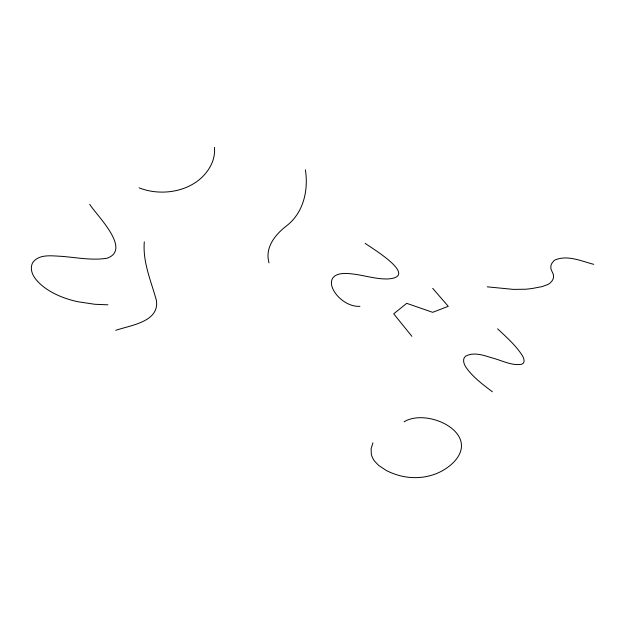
<?xml version="1.0" encoding="UTF-8"?>
<svg xmlns="http://www.w3.org/2000/svg" width="625" height="625" viewBox="0 0 625 625"><rect width="100%" height="100%" fill="white"/><g stroke="black" fill="none" stroke-linecap="round" stroke-linejoin="round"><path stroke-width="0.94" d="M372.93 442.82L371.109 448.758L371.312 454.188A43.719 25.242 0 0 0 374.75 461.344L378.695 465.438L386.352 470.508A52.469 30.297 0 0 0 395.211 474.25C412.539 480.352 432.867 478.32 447.789 467.258A67.016 38.688 0 0 0 454.031 461.852C481.117 432.992 427.234 407.453 404.102 421.82M115.734 330.328C130.211 325.305 160 321.984 156.32 300.141C151.078 281.008 142.617 262.188 144.305 241.836M107.938 304.828L94.906 304.289L77.648 301.703A76.812 44.344 0 0 1 45.008 287.906C37.625 282.461 28.062 273.031 32.477 263.016C38.406 253.938 51.016 255.836 60.312 256.258C75.859 257.312 91.562 260.75 107.102 258.227C132.242 249.328 95.914 214.695 89.75 204.336M487.234 286.828L513.32 289.391L525.617 289.234A84.727 48.914 0 0 0 532.672 288.406L542.227 286.578L547.906 284.484A15.211 8.781 0 0 0 550.242 282.906L551.922 281.062A22.289 12.867 0 0 0 553.516 277.242C554.258 273.289 550.125 270.375 550.836 266.43A24.961 14.414 0 0 1 551.742 263.523L554.023 260.641A8.688 5.016 0 0 1 555.133 259.945C567.719 254.664 581.492 261.219 593.75 264.328M359.938 306.328C336.812 307.719 313.727 269.148 351.273 273.828C363.539 275.031 375.438 279.289 387.867 278.953C420.078 276.773 370.773 247.531 365.133 243.336M139.109 187.836C164.93 198.07 200.211 189.961 212.023 162.945A96.133 55.5 0 0 0 214.453 147.336M492.43 391.82C482.93 384.578 473 377.328 466.078 367.422C463.883 364.227 461.906 358.859 465.758 356.07C474.617 351.477 484.883 355.844 493.727 358.359C502.828 360.898 512.078 365.891 521.742 364.266C525.852 362.812 523.727 357.648 522.016 355.086C515.43 345.039 506.313 337 497.625 328.828M432.68 288.328L448.266 306.328L432.68 312.328L406.695 303.328L393.711 313.828L411.898 336.328M269.008 262.828C264.555 247.242 275.633 234.086 287.195 225.336C303.664 212.219 308.57 189.883 305.383 169.836"/></g></svg>
